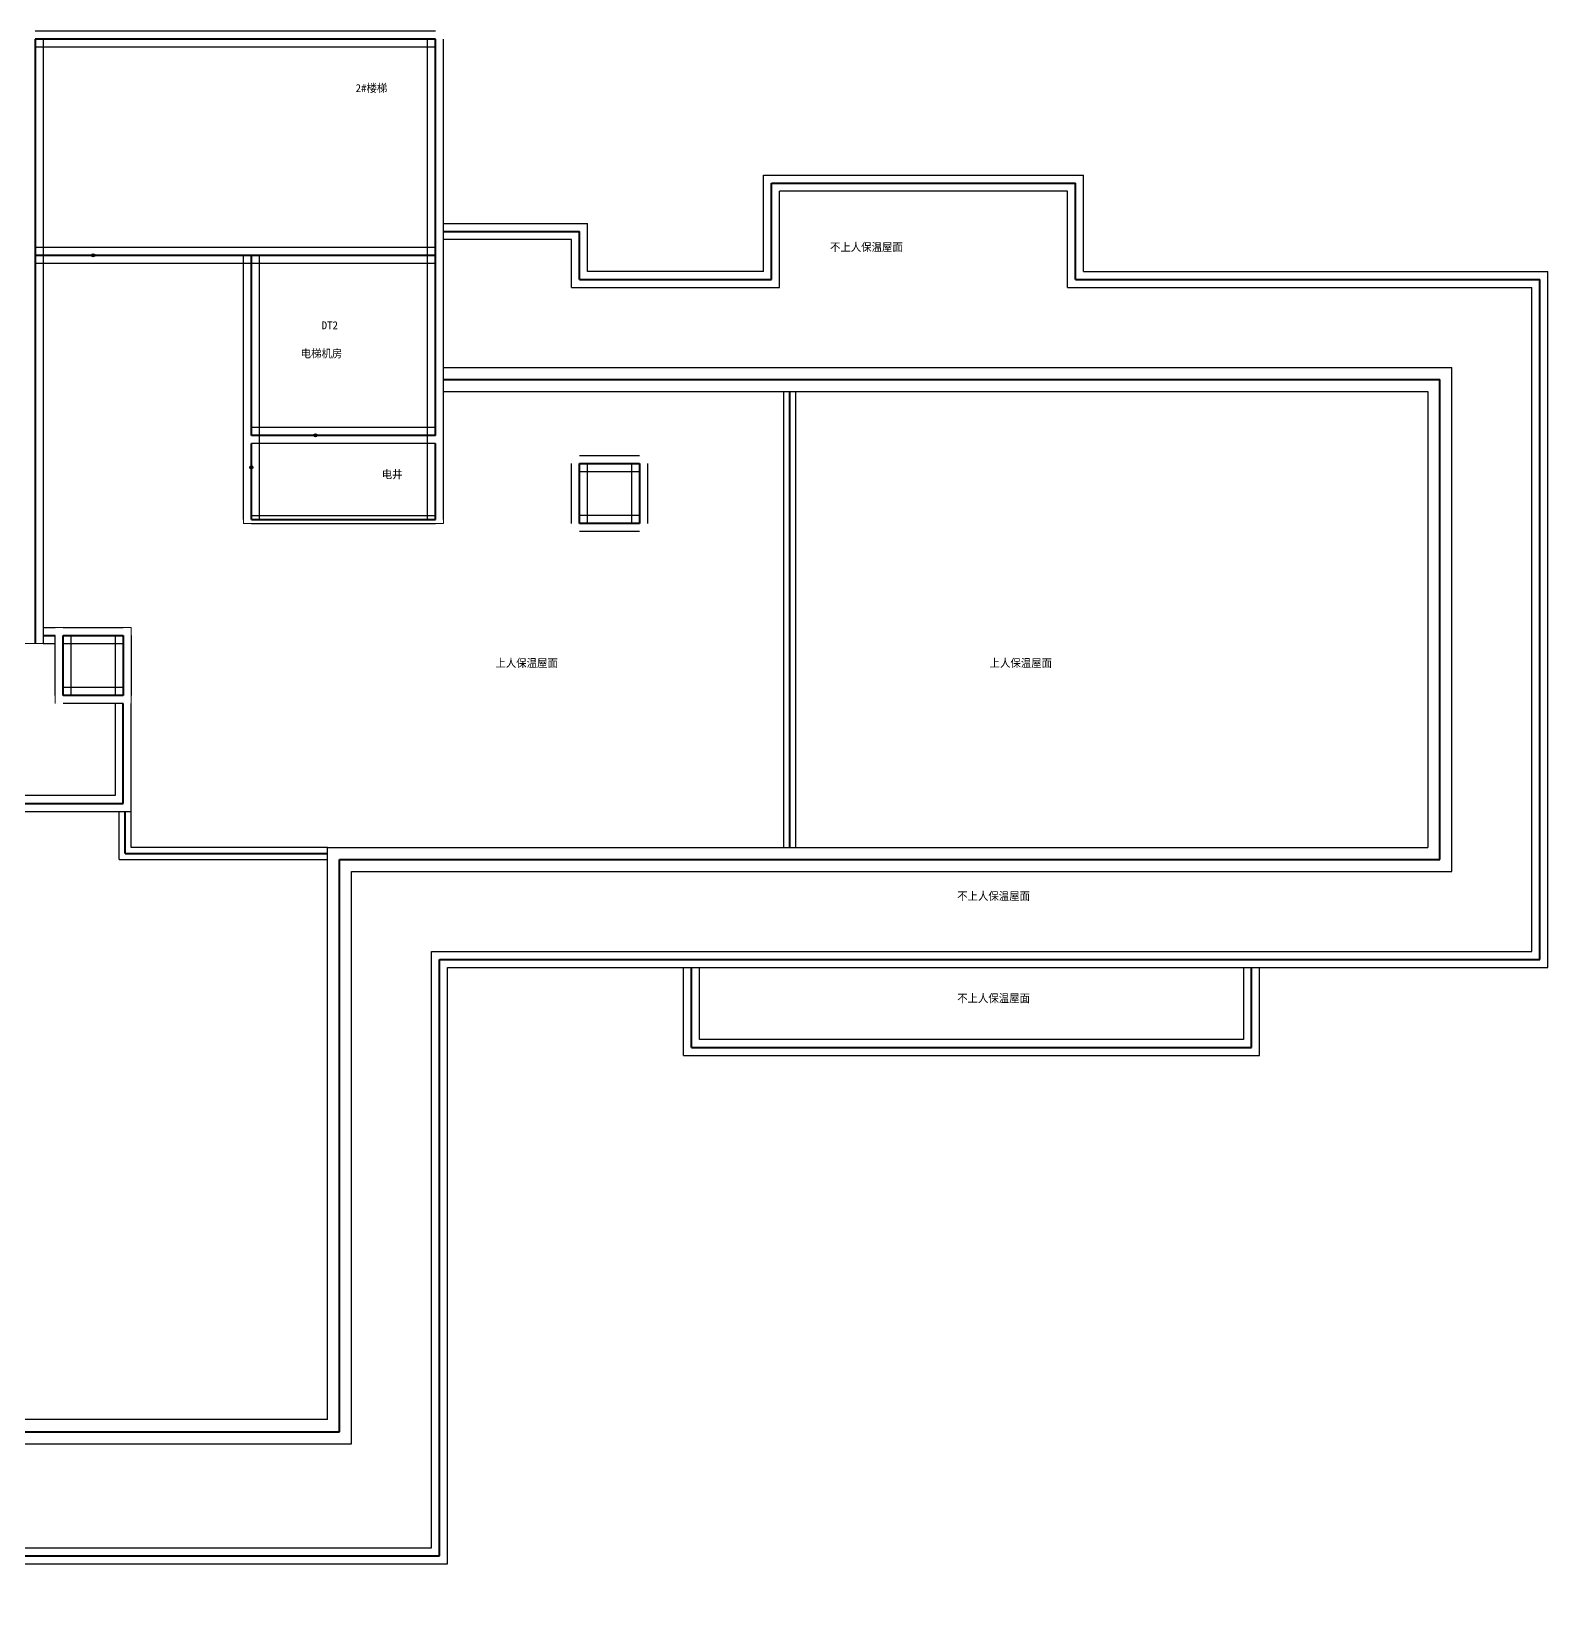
# Model space of a CAD drawing. Header units: metres. Extents: x -2 to 4946, y -14 to 381.
# Drawn here: x 2567 to 2946, y -10 to 381 of the extents above; entities that cross this region are included whole.
import ezdxf

# ---------------------------------------------------------------- set-up
doc = ezdxf.new("R2010")
doc.units = ezdxf.units.M
for name, color, linetype in [('DOORS', 2, 'Continuous'), ('ROOMS', 4, 'Continuous'), ('TEXT', 7, 'Continuous'), ('WALLS', 1, 'Continuous')]:
    doc.layers.add(name, color=color, linetype=linetype)

# ---------------------------------------------------------------- blocks, each defined once
blk = doc.blocks.new('FLOOR_35')
at = {"layer": 'DOORS', "color": 2, "lineweight": 35}
for p, q in [((593, 325), (572, 325)), ((622, 266), (622, 278)), ((650, 280), (626, 280))]:
    blk.add_line(p, q, dxfattribs=at)
at = {"layer": 'DOORS', "color": 2}
for centre in [(582.5, 325), (638, 280), (622, 272)]:
    blk.add_circle(centre, 0.4, dxfattribs=at)
at = {"layer": 'ROOMS', "color": 4, "lineweight": 20}
for points in [[(570, 327), (666, 327), (666, 377), (570, 377)], [(702, 317), (702, 329), (670, 329), (670, 297), (922, 297), (922, 171), (647, 171), (647, 28), (486, 28), (486, -10), (560, -10), (560, 2), (667, 2), (667, 151), (942, 151), (942, 317), (826, 317), (826, 341), (754, 341), (754, 317)], [(702, 317), (702, 329), (670, 329), (670, 297), (922, 297), (922, 171), (647, 171), (647, 28), (486, 28), (486, -10), (560, -10), (560, 2), (667, 2), (667, 151), (942, 151), (942, 317), (826, 317), (826, 341), (754, 341), (754, 317)], [(702, 317), (702, 329), (670, 329), (670, 297), (922, 297), (922, 171), (647, 171), (647, 28), (486, 28), (486, -10), (560, -10), (560, 2), (667, 2), (667, 151), (942, 151), (942, 317), (826, 317), (826, 341), (754, 341), (754, 317)], [(755.01, 177), (755, 291), (670, 291), (670, 258), (620, 258), (620, 323), (570, 323), (570, 232), (592, 232), (592, 177)], [(624, 282), (666, 282), (666, 323), (624, 323)], [(624, 282), (666, 282), (666, 323), (624, 323)], [(916, 177), (916, 291), (758, 291), (758.01, 177)], [(666, 260), (666, 278), (624, 278), (624, 260)], [(573, 213), (573, 228), (359, 228), (359, 213), (344, 213), (344, 190), (588, 190), (588, 213)], [(291, 34), (291, 186), (589, 186), (589, 174), (641, 174), (641, 34), (486, 34), (486, 93), (446, 93), (446, 34)], [(734, 147), (870, 147), (870, 129), (734, 129)]]:
    blk.add_lwpolyline(points, dxfattribs=at)
at = {"layer": 'WALLS', "lineweight": 25}
for p, q in [((668, 381), (568, 381)), ((668, 377), (568, 377)), ((570, 379), (570, 325)), ((666, 325), (666, 379)), ((670, 325), (670, 379)), ((750, 345), (830, 345)), ((750, 321), (750, 345)), ((830, 321), (830, 345)), ((826, 341), (754, 341)), ((754, 317), (754, 341)), ((826, 317), (826, 341)), ((670, 333), (706, 333)), ((706, 321), (706, 333)), ((702, 329), (670, 329)), ((702, 317), (702, 329)), ((622, 327), (568, 327)), ((570, 325), (570, 228)), ((620, 280), (620, 325)), ((668, 327), (622, 327)), ((624, 280), (624, 325)), ((666, 280), (666, 325)), ((670, 280), (670, 325)), ((622, 323), (568, 323)), ((668, 323), (622, 323)), ((750, 321), (706, 321)), ((830, 321), (946, 321)), ((946, 147), (946, 321)), ((702, 317), (754, 317)), ((826, 317), (942, 317)), ((942, 151), (942, 317)), ((670, 297), (922, 297)), ((922, 171), (922, 297)), ((670, 291), (916, 291)), ((755, 291), (755.01, 177)), ((758, 291), (758.01, 177)), ((916, 291), (916, 177)), ((668, 282), (622, 282)), ((620, 259), (620, 280)), ((668, 278), (622, 278)), ((624, 259), (624, 280)), ((666, 259), (666, 280)), ((670, 259), (670, 280)), ((704, 275), (719, 275)), ((702, 258), (702, 273)), ((704, 271), (719, 271)), ((706, 258), (706, 273)), ((717, 273), (717, 258)), ((721, 273), (721, 258)), ((622, 260), (668, 260)), ((719, 260), (704, 260)), ((622, 258), (668, 258)), ((719, 256), (704, 256)), ((570, 232), (573, 232)), ((575, 232), (590, 232)), ((570, 228), (573, 228)), ((573, 215), (573, 230)), ((575, 228), (590, 228)), ((577, 215), (577, 230)), ((588, 230), (588, 215)), ((592, 230), (592, 215)), ((590, 217), (575, 217)), ((590, 213), (575, 213)), ((588, 213), (588, 190)), ((592, 186), (592, 213)), ((588, 190), (344, 190)), ((340, 186), (592, 186)), ((589, 174), (589, 186)), ((592, 177), (592, 186)), ((641, 177), (592, 177)), ((641, 177), (916, 177)), ((641, 34), (641, 177)), ((589, 174), (641, 174)), ((647, 171), (922, 171)), ((647, 28), (647, 171)), ((667, 151), (942, 151)), ((667, 2), (667, 151)), ((671, 147), (946, 147)), ((671, -2), (671, 147)), ((730, 125), (730, 147)), ((734, 129), (734, 147)), ((870, 147), (870, 129)), ((874, 125), (874, 147)), ((870, 129), (734, 129)), ((730, 125), (874, 125)), ((641, 34), (291, 34)), ((285, 28), (647, 28)), ((560, 2), (667, 2)), ((564, -2), (671, -2))]:
    blk.add_line(p, q, dxfattribs=at)
at = {"layer": 'WALLS', "lineweight": 40}
for p, q in [((668, 379), (568, 379)), ((568, 379), (568, 325)), ((668, 325), (668, 379)), ((752, 343), (828, 343)), ((752, 319), (752, 343)), ((828, 319), (828, 343)), ((670, 331), (704, 331)), ((704, 319), (704, 331)), ((568, 325), (568, 228)), ((622, 325), (568, 325)), ((622, 280), (622, 325)), ((668, 325), (622, 325)), ((668, 280), (668, 325)), ((704, 319), (752, 319)), ((828, 319), (944, 319)), ((944, 149), (944, 319)), ((670, 294), (919, 294)), ((919, 174), (919, 294)), ((756.5, 291), (756.5, 177)), ((668, 280), (622, 280)), ((622, 259), (622, 278)), ((668, 259), (668, 278)), ((704, 258), (704, 273)), ((704, 273), (719, 273)), ((719, 273), (719, 258)), ((622, 259), (668, 259)), ((719, 258), (704, 258)), ((570, 230), (573, 230)), ((575, 230), (590, 230)), ((575, 215), (575, 230)), ((590, 230), (590, 215)), ((590, 215), (575, 215)), ((590, 188), (590, 213)), ((342, 188), (590, 188)), ((590.5, 175.5), (590.5, 186)), ((590.5, 175.5), (641, 175.5)), ((644, 174), (919, 174)), ((644, 31), (644, 174)), ((669, 149), (944, 149)), ((669, 0), (669, 149)), ((732, 127), (732, 147)), ((872, 127), (872, 147)), ((732, 127), (872, 127)), ((288, 31), (644, 31)), ((562, 0), (669, 0))]:
    blk.add_line(p, q, dxfattribs=at)
at = {"layer": 'TEXT', "color": 7}
for s, p in [('2#楼梯', (648.06, 365.79)), ('不上人保温屋面', (766.61, 326.05)), ('DT2', (639.57, 306.51)), ('电梯机房', (634.32, 299.45)), ('电井', (654.59, 269.26)), ('上人保温屋面', (683, 222.1)), ('上人保温屋面', (806.51, 222.1)), ('不上人保温屋面', (798.41, 163.85)), ('不上人保温屋面', (798.41, 138.31))]:
    blk.add_text(s, height=2, dxfattribs=at).set_placement(p)

msp = doc.modelspace()

# ---------------------------------------------------------------- block references
at = {"layer": 'WALLS'}
msp.add_blockref('FLOOR_35', (2000, 0), dxfattribs=at)

doc.saveas('drawing.dxf')
